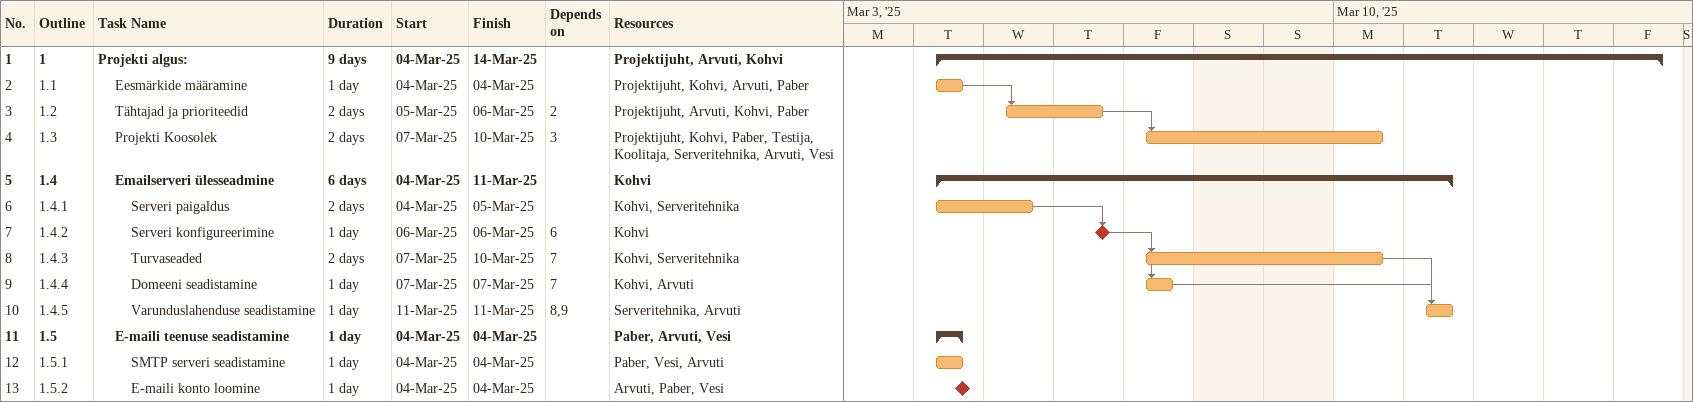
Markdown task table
| ID | WBS | Task | Duration | Start | Finish | Predecessors | Resources |
|---|---|---|---|---|---|---|---|
| 1 | 1 | **Projekti algus:** | 9d | 2025-03-04 | 2025-03-14 |  | Projektijuht, Arvuti, Kohvi |
| 2 | 1.1 | Eesmärkide määramine | 1d | 2025-03-04 | 2025-03-04 |  | Projektijuht, Kohvi, Arvuti, Paber |
| 3 | 1.2 | Tähtajad ja prioriteedid | 2d | 2025-03-05 | 2025-03-06 | 2 | Projektijuht, Arvuti, Kohvi, Paber |
| 4 | 1.3 | Projekti Koosolek | 2d | 2025-03-07 | 2025-03-10 | 3 | Projektijuht, Kohvi, Paber, Testija, Koolitaja, Serveritehnika, Arvuti, Vesi |
| 5 | 1.4 | **Emailserveri ülesseadmine** | 6d | 2025-03-04 | 2025-03-11 |  | Kohvi |
| 6 | 1.4.1 | Serveri paigaldus | 2d | 2025-03-04 | 2025-03-05 |  | Kohvi, Serveritehnika |
| 7 | 1.4.2 | Serveri konfigureerimine | 1d | 2025-03-06 | 2025-03-06 | 6 | Kohvi |
| 8 | 1.4.3 | Turvaseaded | 2d | 2025-03-07 | 2025-03-10 | 7 | Kohvi, Serveritehnika |
| 9 | 1.4.4 | Domeeni seadistamine | 1d | 2025-03-07 | 2025-03-07 | 7 | Kohvi, Arvuti |
| 10 | 1.4.5 | Varunduslahenduse seadistamine | 1d | 2025-03-11 | 2025-03-11 | 8, 9 | Serveritehnika, Arvuti |
| 11 | 1.5 | **E-maili teenuse seadistamine** | 1d | 2025-03-04 | 2025-03-04 |  | Paber, Arvuti, Vesi |
| 12 | 1.5.1 | SMTP serveri seadistamine | 1d | 2025-03-04 | 2025-03-04 |  | Paber, Vesi, Arvuti |
| 13 | 1.5.2 | E-maili konto loomine | 1d | 2025-03-04 | 2025-03-04 |  | Arvuti, Paber, Vesi |
